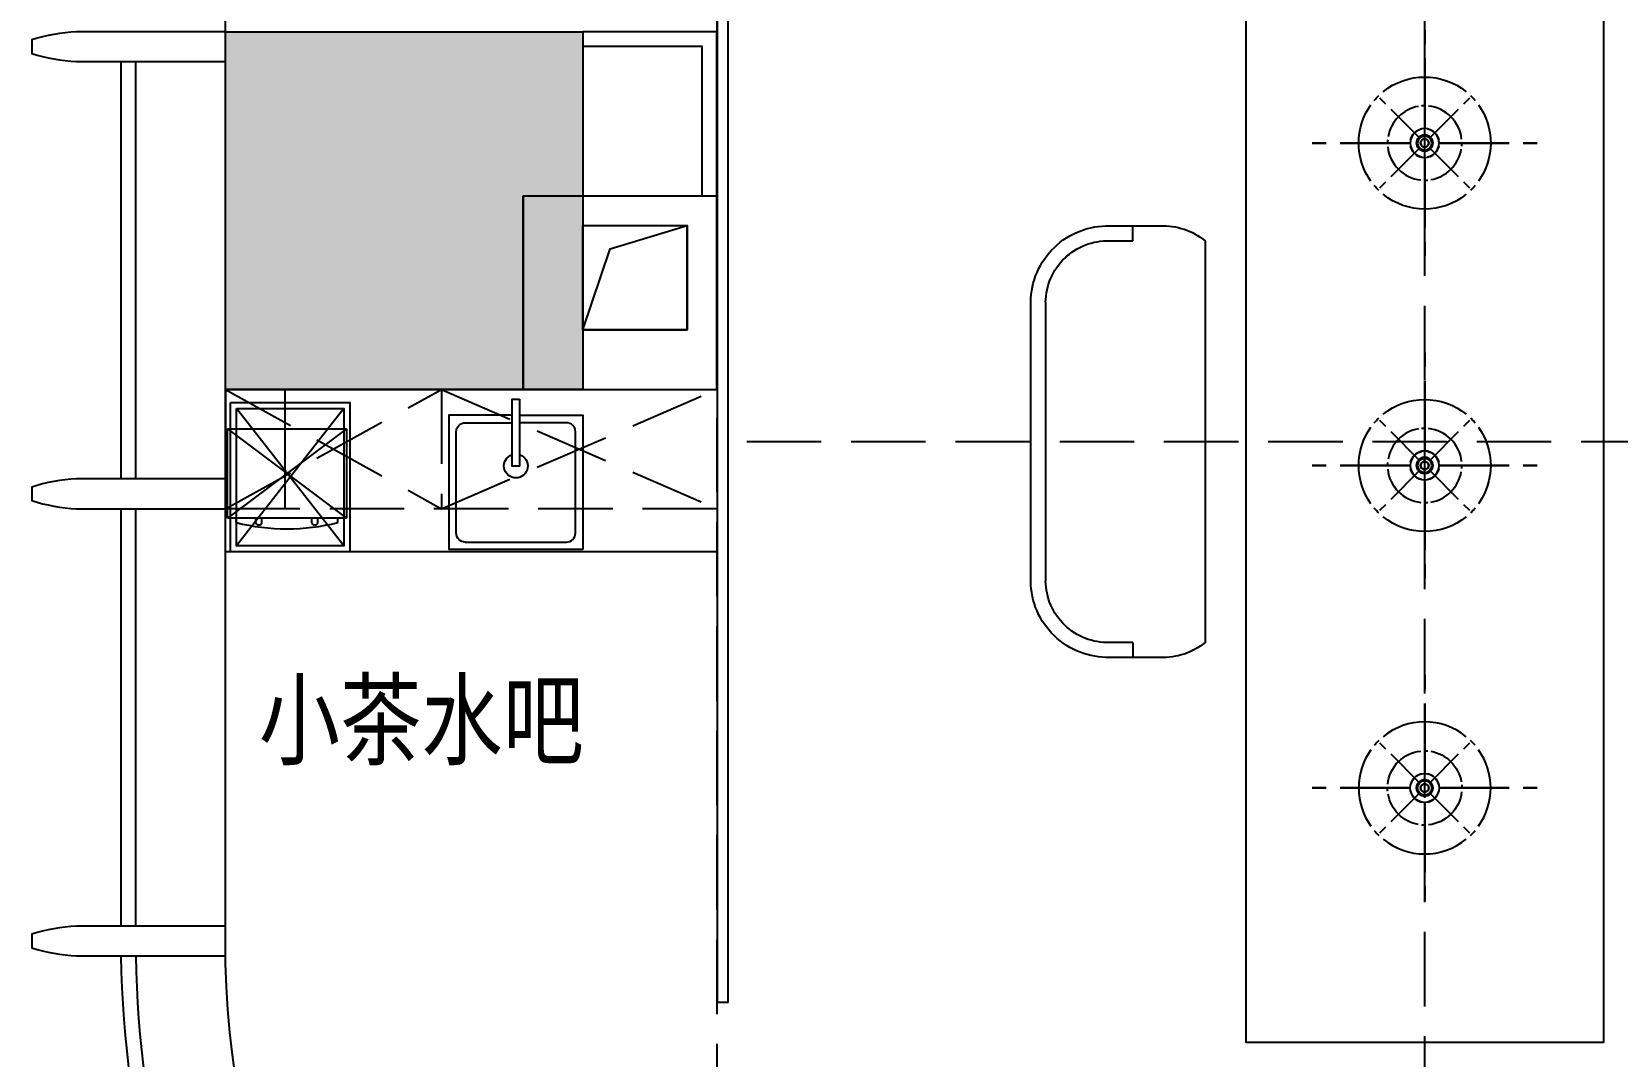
# Model space of a CAD drawing. Header units: millimetres. Extents: x 285006 to 3037698, y -2820855 to 192241.
# Drawn here: x 296456 to 301777, y 84293 to 87730 of the extents above; entities that cross this region are included whole.
import ezdxf

# ---------------------------------------------------------------- set-up
doc = ezdxf.new("R2010")
doc.units = ezdxf.units.MM
doc.linetypes.add('DASH', pattern=[0.35, 0.25, -0.1])
for name, color, linetype in [('0-修改', 6, 'Continuous'), ('3', 20, 'Continuous'), ('A-OVER', 21, 'Continuous'), ('A-SURF', 201, 'Continuous'), ('A-WALL-GLAZ', 161, 'Continuous'), ('AD-土建墙、含管井', 160, 'Continuous'), ('DS-HIGH CABINET', 30, 'Continuous'), ('FF-FIXT', 31, 'Continuous'), ('FF-FURN', 51, 'Continuous'), ('FF-TEXT', 50, 'Continuous'), ('WALL', 255, 'Continuous')]:
    doc.layers.add(name, color=color, linetype=linetype)
doc.layers.add('AD-土建柱填充', color=250, linetype='Continuous', lineweight=30)
doc.styles.add('T9-L46$0$CCDI-TOG-01', font='arial.ttf')

# ---------------------------------------------------------------- blocks, each defined once
blk = doc.blocks.new('A$C2B0E666F')
at = {"layer": 'FF-FURN'}
for p, q in [((0, 35.4), (0, 335.4)), ((0, 335.4), (400, 335.4)), ((400, 335.4), (400, 35.4)), ((400, 35.4), (0, 35.4)), ((29.2, 20.9), (29.2, 35.4)), ((95.8, 19.7), (95.8, 35.4)), ((115.6, 19.7), (115.6, 35.4)), ((283.4, 19.7), (283.4, 35.4)), ((303.2, 19.7), (303.2, 35.4)), ((370.8, 20.9), (370.8, 35.4))]:
    blk.add_line(p, q, dxfattribs=at)
at = {"layer": 'FF-FURN', "color": 251}
for points in [[(0, 335.4), (400, 35.4)], [(400, 335.4), (0, 35.4)]]:
    blk.add_lwpolyline(points, dxfattribs=at)
at = {"layer": 'FF-FURN'}
for centre, radius, start, end in [((200, 707.3), 707.3, 256.0242, 283.9758), ((105.7, 23.6), 10.6, 201.512, 338.488), ((293.3, 23.6), 10.6, 201.512, 338.488)]:
    blk.add_arc(centre, radius, start, end, dxfattribs=at)
blk = doc.blocks.new('20161223.21150453')
at = {"layer": 'FF-FIXT'}
for points in [[(-21.9, 312.3), (-21.9, 87.3), (3.1, 87.3), (3.1, 312.3), (-21.9, 312.3)], [(-21.9, 257.9), (-234.4, 257.9)], [(-234.4, 257.9), (-234.4, 257.9), (-234.4, 7.9)], [(3.1, 257.9), (215.6, 257.9), (215.6, 7.9)], [(-234.4, 7.9), (-234.4, -192.1)], [(215.6, 7.9), (215.6, -192.1)], [(-234.4, -192.1), (215.6, -192.1)], [(-234.4, -192.1), (215.6, -192.1)], [(-234.4, -192.1), (-234.4, -192.1)], [(-234.4, -192.1), (-234.4, -192.1)]]:
    blk.add_lwpolyline(points, dxfattribs=at)
for points in [[(-209.4, 7.9), (-209.4, 202.9, -0.414214), (-179.4, 232.9), (-21.9, 232.9)], [(190.6, 7.9), (190.6, 202.9, 0.414214), (160.6, 232.9), (3.1, 232.9)], [(160.6, -167.1), (-179.4, -167.1, -0.414214), (-209.4, -137.1), (-209.4, 7.9)], [(160.6, -167.1, 0.414214), (190.6, -137.1), (190.6, 7.9)]]:
    blk.add_lwpolyline(points, format="xyb", dxfattribs=at)
for start, end in [(108.2098, 71.7899), (108.21, 71.79)]:
    blk.add_arc((-9.4, 87.9), 40, start, end, dxfattribs=at)
blk = doc.blocks.new('DSFVCXDSZF47F')
at = {"layer": 'WALL'}
for p, q in [((453960.1, -2582109.7), (453960.1, -2582509.7)), ((454160.1, -2582109.7), (453960.1, -2582109.7)), ((454160.1, -2582109.7), (454160.1, -2582509.7)), ((454160.1, -2582509.7), (453960.1, -2582509.7))]:
    blk.add_line(p, q, dxfattribs=at)
blk = doc.blocks.new('DGXFNFNFXN')
at = {"layer": 'A-WALL-GLAZ'}
for points in [[(463960.1, -2976006.5), (463460.1, -2976006.5, 0.065698), (463310.1, -2976034), (463310.1, -2976079, 0.065698), (463460.1, -2976106.5), (463960.1, -2976106.5)], [(463960.1, -2977506.5), (463460.1, -2977506.5, 0.065698), (463310.1, -2977534), (463310.1, -2977579, 0.065698), (463460.1, -2977606.5), (463960.1, -2977606.5)], [(463960.1, -2979006.5), (463460.1, -2979006.5, 0.065698), (463310.1, -2979034), (463310.1, -2979079, 0.065698), (463460.1, -2979106.5), (463960.1, -2979106.5)]]:
    blk.add_lwpolyline(points, format="xyb", close=True, dxfattribs=at)
for points in [[(463610.1, -2977506.5), (463610.1, -2976106.5)], [(463660.1, -2977506.5), (463660.1, -2976106.5)], [(463610.1, -2979006.5), (463610.1, -2977606.5)], [(463660.1, -2979006.5), (463660.1, -2977606.5)]]:
    blk.add_lwpolyline(points, dxfattribs=at)
for points in [[(464047.7, -2980738, -0.124287), (463610.5, -2979106.5)], [(464091.3, -2980713.6, -0.124287), (463660.5, -2979105.8, -0.124287)]]:
    blk.add_lwpolyline(points, format="xyb", dxfattribs=at)
blk = doc.blocks.new('FDBDFBDB')
at = {"layer": 'AD-土建柱填充'}
h = blk.add_hatch(color=256, dxfattribs=at)
h.dxf.hatch_style = 1
h.paths.add_polyline_path([(445223.8, 250831.3), (446423.8, 250831.3), (446423.8, 249631.3), (445223.8, 249631.3)])
at = {"layer": 'A-OVER'}
blk.add_lwpolyline([(493023.8, 257231.3), (493023.8, 247781.3, -0.414214), (489923.8, 244681.3), (448323.8, 244681.3, -0.414214), (445223.8, 247781.3), (445223.8, 257231.3)], format="xyb", dxfattribs=at)
blk.add_lwpolyline([(446423.8, 250181.3), (446773.8, 250181.3), (446773.8, 249831.3), (446423.8, 249831.3)], close=True, dxfattribs=at)
blk.add_lwpolyline([(446423.8, 249831.3), (446515.1, 250102.9), (446773.8, 250181.3)], dxfattribs=at)
at = {"layer": 'A-SURF'}
for points in [[(446873.8, 250281.3), (446873.8, 250831.3), (446423.8, 250831.3)], [(446823.8, 250281.3), (446823.8, 250781.3), (446423.8, 250781.3)]]:
    blk.add_lwpolyline(points, dxfattribs=at)
at = {"layer": 'AD-土建墙、含管井'}
for p, q in [((446223.8, 250281.3), (446873.8, 250281.3)), ((446223.8, 249631.3), (446223.8, 250281.3)), ((446873.8, 249631.3), (446873.8, 250281.3)), ((446423.8, 250181.3), (446773.8, 250181.3)), ((446423.8, 249831.3), (446423.8, 250181.3)), ((446773.8, 249831.3), (446773.8, 250181.3)), ((446423.8, 249831.3), (446773.8, 249831.3)), ((446223.8, 249631.3), (446873.8, 249631.3))]:
    blk.add_line(p, q, dxfattribs=at)
at = {"layer": 'AD-土建墙、含管井', "linetype": 'ByBlock', "ltscale": 1000}
blk.add_lwpolyline([(445223.8, 250831.3), (446423.8, 250831.3), (446423.8, 249631.3), (445223.8, 249631.3)], close=True, dxfattribs=at)
blk.add_blockref('DGXFNFNFXN', (-18736.3, 3226837.8))
at = {"layer": 'WALL'}
blk.add_blockref('DSFVCXDSZF47F', (-8736.3, 2831741), dxfattribs=at)
blk = doc.blocks.new('A$C640C06CE')
at = {"linetype": 'Continuous'}
for p, q in [((0, 610.6), (0, 534.3)), ((0, 534.3), (0, 610.6)), ((0, 458), (0, 78.3)), ((0, 78.3), (0, 458)), ((-242.9, 242.9), (-212.5, 212.5)), ((-212.5, 212.5), (-242.9, 242.9)), ((-182.2, 182.2), (-31.1, 31.1)), ((-31.1, 31.1), (-182.2, 182.2)), ((31.1, 31.1), (182.2, 182.2)), ((182.2, 182.2), (31.1, 31.1)), ((212.5, 212.5), (242.9, 242.9)), ((242.9, 242.9), (212.5, 212.5)), ((610.6, 0), (534.3, 0)), ((534.3, 0), (610.6, 0)), ((-610.6, 0), (-534.3, 0)), ((-534.3, 0), (-610.6, 0)), ((-458, 0), (-78.3, 0)), ((-78.3, 0), (-458, 0)), ((-182.2, -182.2), (-31.1, -31.1)), ((-31.1, -31.1), (-182.2, -182.2)), ((0, -78.3), (0, -458)), ((0, -458), (0, -78.3)), ((31.1, -31.1), (182.2, -182.2)), ((182.2, -182.2), (31.1, -31.1)), ((78.3, 0), (458, 0)), ((458, 0), (78.3, 0)), ((-242.9, -242.9), (-212.5, -212.5)), ((-212.5, -212.5), (-242.9, -242.9)), ((212.5, -212.5), (242.9, -242.9)), ((242.9, -242.9), (212.5, -212.5)), ((0, -534.3), (0, -610.6)), ((0, -610.6), (0, -534.3))]:
    blk.add_line(p, q, dxfattribs=at)
at = {"linetype": 'Continuous', "extrusion": (0, 0, -1)}
for major_axis, start_param, end_param in [((-357.7, 0), 0.888621, 2.252972), ((-357.7, 1.2), -0.003333, 0.613772), ((349.2, 77.9), 4.06277, 4.162216), ((349.2, 77.9), 4.06277, 4.162216), ((-349.2, 77.9), 2.120969, 2.220415), ((-349.2, 77.9), 2.120969, 2.220415), ((357.7, 1.2), -0.613772, 0.003333), ((78.3, 0), 0.000513, 6.283698), ((78.3, 1), 3.385592, 4.494095), ((-39.1, 0.4), 3.131185, 9.41437), ((39.1, 0.4), 3.382419, 4.490922), ((-39.1, 0.4), 1.792263, 2.900766), ((-78.3, 1), 1.78909, 2.897593), ((357.7, 1.2), 2.52782, 3.144925), ((-78.3, 1), -1.352502, -0.243999), ((-39.1, 0.4), -1.349329, -0.240826), ((39.1, 0.4), 0.240826, 1.349329), ((78.3, 1), 0.243999, 1.352502), ((-357.7, 1.2), 3.13826, 3.755365), ((-349.2, 77.9), -1.020623, -0.921177), ((-349.2, 77.9), -1.020623, -0.921177), ((349.2, 77.9), 0.921177, 1.020623), ((349.2, 77.9), 0.921177, 1.020623), ((-357.7, 0), 4.030214, 5.394564)]:
    blk.add_ellipse((0, 0), major_axis=major_axis, ratio=1, start_param=start_param, end_param=end_param, dxfattribs=at)
at = {"linetype": 'Continuous'}
for major_axis, start_param, end_param in [((-141.1, 143.5), -0.608759, 0.008346), ((-145.8, 138.7), -0.825662, -0.726216), ((-145.8, 138.7), -0.825662, -0.726216), ((-142.5, 142), 4.028499, 5.392849), ((-144.3, 140.2), -0.014456, 0.602649), ((-171.4, 105.5), 0.467757, 0.567203), ((-171.4, 105.5), 0.467757, 0.567203), ((-32.1, 30.1), 3.109878, 9.393063), ((-32.1, 30.1), 0.2, 1.308503), ((-14.8, 16.2), 3.186593, 9.469778), ((-31, 31.2), -1.336602, -0.228099), ((-15.1, 16), 0.25847, 1.366973), ((-16.1, 15), -1.374959, -0.266456), ((-15.1, 16), 3.400063, 4.508566), ((-32.1, 30.1), 3.341592, 4.450095), ((-171.4, 105.5), 3.609349, 3.708795), ((-171.4, 105.5), 3.609349, 3.708795), ((-142.5, 142), 0.886906, 2.251257), ((-31, 31.2), 1.804991, 2.913494), ((-16.1, 15), 1.766633, 2.875136), ((-144.3, 140.2), 3.127137, 3.744242), ((-141.1, 143.5), 2.532833, 3.149938), ((-145.8, 138.7), 2.315931, 2.415377), ((-145.8, 138.7), 2.315931, 2.415377)]:
    blk.add_ellipse((0, 0), major_axis=major_axis, ratio=1, start_param=start_param, end_param=end_param, dxfattribs=at)
blk = doc.blocks.new('A$C2C842341')
at = {"layer": 'FF-FURN', "linetype": 'Continuous'}
for p, q in [((322.8, 1397.5), (322.8, 1447.5)), ((415.1, 1397.5), (322.8, 1397.5)), ((322.8, 50.2), (415.1, 50.2)), ((322.8, 50.2), (322.8, 0.2))]:
    blk.add_line(p, q, dxfattribs=at)
blk.add_lwpolyline([(415.1, 1447.5), (230.5, 1447.5, 0.185242), (80.5, 1397.5), (80.5, 50.2, 0.185242), (230.5, 0.2), (415.1, 0.2)], format="xyb", dxfattribs=at)
for points in [[(615.4, 255.9), (615.4, 1191.9)], [(665.4, 255.9), (665.4, 1191.9)]]:
    blk.add_lwpolyline(points, dxfattribs=at)
for centre, radius, start, end in [((407.3, 1189.4), 258.2, 0.5348, 91.7398), ((407.3, 1189.4), 208.2, 0.5348, 91.7398), ((407.3, 258.3), 258.2, 268.2602, 359.4652), ((407.3, 258.3), 208.2, 268.2602, 359.4652)]:
    blk.add_arc(centre, radius, start, end, dxfattribs=at)

msp = doc.modelspace()

# ---------------------------------------------------------------- linework, layer by layer
msp.add_lwpolyline([(298755.8, 85985.9), (297105.8, 85985.9), (297105.8, 86530.1), (298755.8, 86530.1)], close=True)
at = {"layer": 'DS-HIGH CABINET', "color": 59}
for p, q in [((297503, 86005.9), (297143, 86465.9)), ((297503, 86465.9), (297143, 86005.9))]:
    msp.add_line(p, q, dxfattribs=at)
at = {"layer": 'DS-HIGH CABINET', "color": 2}
msp.add_lwpolyline([(298793.6, 88235.6), (298755.8, 88235.6), (298755.8, 84474.5), (298793.6, 84474.5)], close=True, dxfattribs=at)
at = {"layer": 'DS-HIGH CABINET'}
msp.add_lwpolyline([(297123, 86485.9), (297523, 86485.9), (297523, 85985.9), (297123, 85985.9)], close=True, dxfattribs=at)
at = {"layer": 'DS-HIGH CABINET', "color": 59}
msp.add_lwpolyline([(297143, 86465.9), (297503, 86465.9), (297503, 86005.9), (297143, 86005.9)], close=True, dxfattribs=at)
at = {"layer": 'FF-FURN', "color": 8, "linetype": 'DASH', "ltscale": 1000}
for p, q in [((301130.8, 82710.7), (301130.8, 99269)), ((297830.8, 86530.1), (297830.8, 86130.1)), ((298855.8, 86355.1), (311105.8, 86355.1))]:
    msp.add_line(p, q, dxfattribs=at)
for points in [[(298755.8, 89675.1), (310605.8, 89675.1), (310605.8, 83035.1), (298755.8, 83035.1)], [(298755.8, 86130.1), (297105.8, 86130.1), (297105.8, 86530.1), (298755.8, 86530.1)]]:
    msp.add_lwpolyline(points, close=True, dxfattribs=at)
at = {"layer": 'FF-FURN', "linetype": 'Continuous'}
msp.add_lwpolyline([(301537.8, 88370.2), (301730.4, 88370.2), (301730.4, 84339.9), (300531.2, 84339.9), (300531.2, 88370.2)], dxfattribs=at)
at = {"layer": 'FF-FURN', "color": 8, "linetype": 'DASH', "ltscale": 1000}
for points in [[(297105.8, 86130.1), (297830.8, 86530.1), (298755.8, 86130.1)], [(297105.8, 86530.1), (297830.8, 86130.1), (298755.8, 86530.1)]]:
    msp.add_lwpolyline(points, dxfattribs=at)
at = {"layer": 'WALL'}
for p, q in [((298105.8, 87180.1), (298755.8, 87180.1)), ((298105.8, 86530.1), (298105.8, 87180.1)), ((298105.8, 86530.1), (298755.8, 86530.1))]:
    msp.add_line(p, q, dxfattribs=at)

# ---------------------------------------------------------------- block references
at = {"xscale": -1}
msp.add_blockref('A$C2C842341', (300474.2, 85631.2), dxfattribs=at)
at = {"layer": '0-修改'}
msp.add_blockref('FDBDFBDB', (-148118.1, -163101.3), dxfattribs=at)
at = {"layer": '3', "xscale": 0.619173642238498, "yscale": 0.619173642238498, "zscale": 0.619173642238498, "rotation": 180}
for p in [(301130.8, 87356.7), (301130.8, 86275.1)]:
    msp.add_blockref('A$C640C06CE', p, dxfattribs=at)
at = {"layer": '3', "xscale": -0.619173642238498, "yscale": 0.619173642238498, "zscale": 0.619173642238498}
msp.add_blockref('A$C640C06CE', (301130.8, 85193.4), dxfattribs=at)
at = {"layer": 'DS-HIGH CABINET', "color": 51, "xscale": -1}
msp.add_blockref('20161223.21150453', (298071.3, 86185.4), dxfattribs=at)
at = {"layer": 'FF-FURN', "color": 1, "linetype": 'ByBlock'}
msp.add_blockref('A$C2B0E666F', (297112.6, 86062.7), dxfattribs=at)

# ---------------------------------------------------------------- texts
at = {"layer": 'FF-TEXT', "color": 2, "style": 'T9-L46$0$CCDI-TOG-01', "width": 0.8}
msp.add_text('小茶水吧', height=250, dxfattribs=at).set_placement((297217.9, 85297))

doc.saveas('drawing.dxf')
